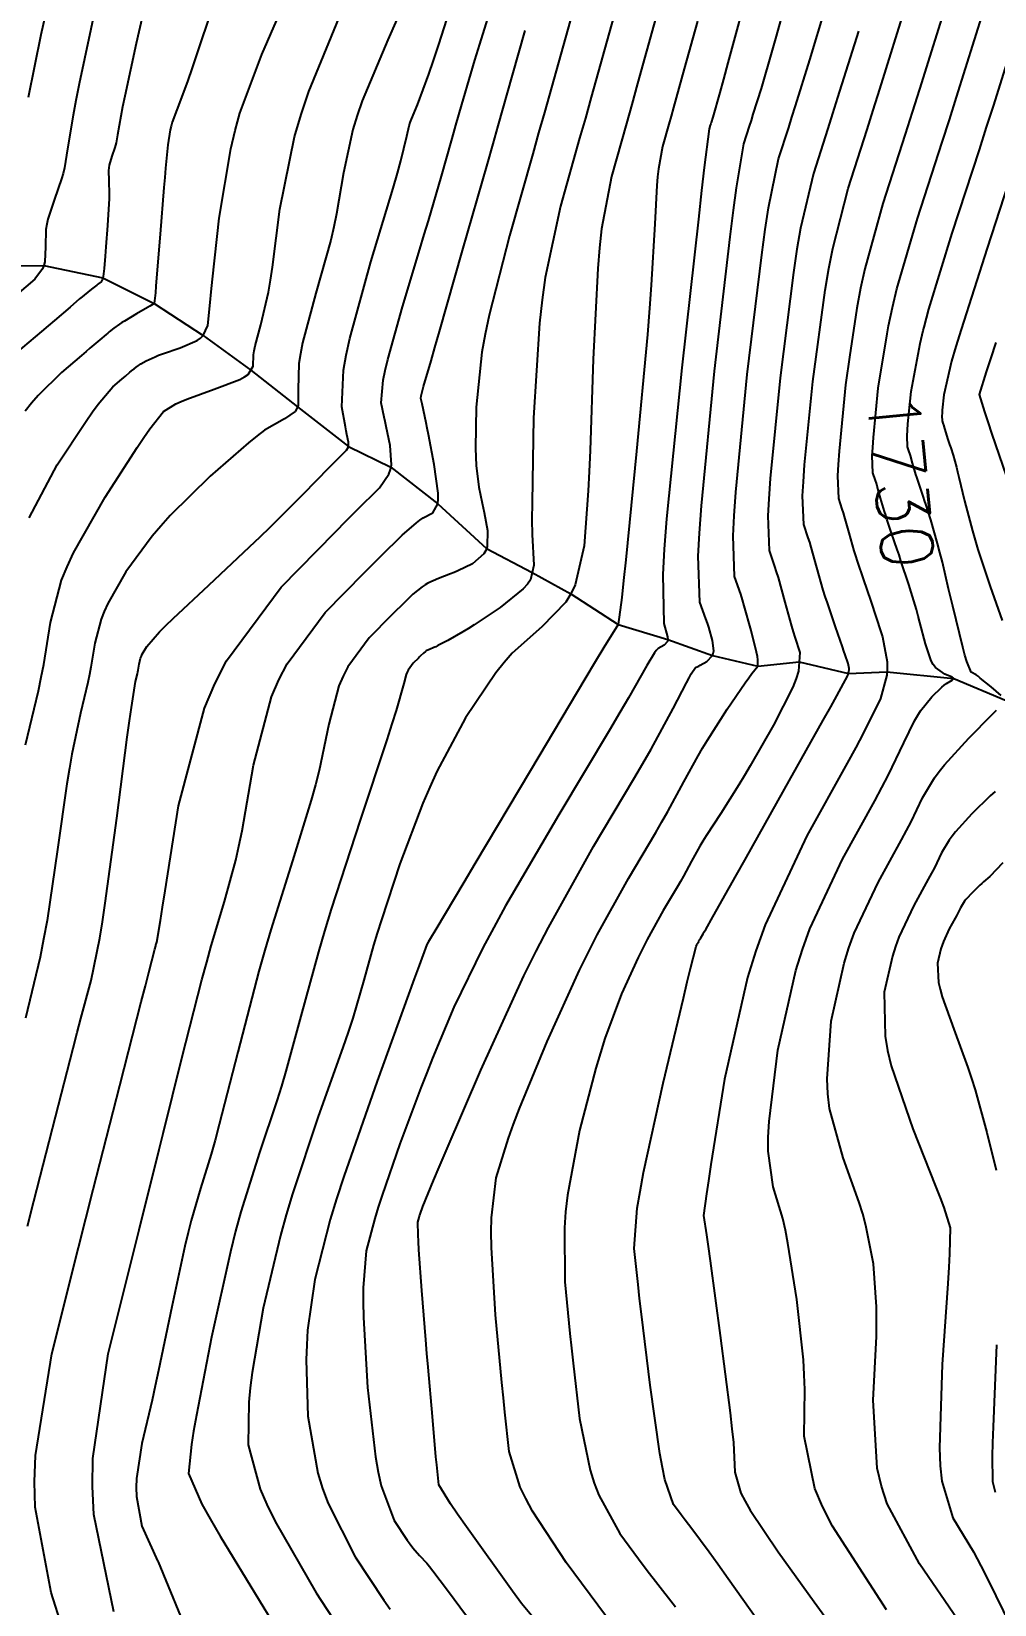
# Model space of a CAD drawing. Header units: metres. Extents: x 837475 to 838479, y 1189012 to 1191015.
# Drawn here: x 838011 to 838081.6, y 1190211.6 to 1190326.8 of the extents above; entities that cross this region are included whole.
import ezdxf

# ---------------------------------------------------------------- set-up
doc = ezdxf.new("R2010")
doc.units = ezdxf.units.M
doc.header["$LTSCALE"] = 0.3
for name, color, linetype in [('COTAS 10', 1, 'Continuous'), ('COTAS INT', 252, 'Continuous'), ('DRENAJE', 5, 'Continuous')]:
    doc.layers.add(name, color=color, linetype=linetype)
doc.styles.get("Standard").update_dxf_attribs({"font": 'simplex.shx'})

msp = doc.modelspace()

# ---------------------------------------------------------------- linework, layer by layer
at = {"layer": 'COTAS 10'}
for points in [[(838012.784, 1190331.248), (838011.74, 1190326.58), (838010.803, 1190322.011)], [(838051.201, 1190330.093), (838049.987, 1190325.797), (838048.619, 1190320.899), (838048.201, 1190319.416), (838047.766, 1190317.877), (838046.055, 1190311.865), (838044.572, 1190306.066), (838044.281, 1190304.663), (838044.042, 1190303.347), (838043.611, 1190299.327), (838043.585, 1190296.331), (838043.602, 1190295.662), (838043.629, 1190295.062), (838043.814, 1190293.474), (838044.065, 1190292.297), (838044.134, 1190291.957), (838044.203, 1190291.61), (838044.451, 1190290.304), (838044.431, 1190289.11), (838044.332, 1190288.832), (838044.191, 1190288.579), (838043.344, 1190287.856), (838042.288, 1190287.343), (838042.016, 1190287.221), (838041.752, 1190287.108), (838040.874, 1190286.771), (838040.085, 1190286.426), (838039.878, 1190286.307), (838039.676, 1190286.178), (838038.988, 1190285.628), (838038.099, 1190284.762), (838037.77, 1190284.434), (838037.406, 1190284.067), (838035.792, 1190282.421), (838034.213, 1190280.299), (838033.87, 1190279.631), (838033.569, 1190278.929), (838032.821, 1190276.104), (838032.122, 1190272.715), (838031.85, 1190271.657), (838031.545, 1190270.547), (838030.162, 1190266.104), (838028.572, 1190261.048), (838028.137, 1190259.551), (838027.703, 1190258.011), (838026.155, 1190252.098), (838024.803, 1190246.799), (838024.494, 1190245.646), (838024.213, 1190244.63), (838023.43, 1190242.098), (838022.744, 1190239.769), (838022.524, 1190238.882), (838022.289, 1190237.889), (838021.333, 1190233.43), (838020.362, 1190228.766), (838020.119, 1190227.645), (838019.888, 1190226.597), (838019.144, 1190223.43), (838018.737, 1190220.869), (838018.716, 1190220.205), (838018.737, 1190219.56), (838019.144, 1190217.39), (838020.304, 1190214.791), (838020.323, 1190214.755), (838022.708, 1190208.994)], [(838010.613, 1190274.606), (838011.561, 1190278.55), (838011.771, 1190279.542), (838011.958, 1190280.492), (838012.444, 1190283.563), (838013.262, 1190286.667), (838013.658, 1190287.637), (838014.127, 1190288.656), (838016.437, 1190292.736), (838018.791, 1190296.37), (838019.289, 1190297.108), (838019.72, 1190297.73), (838020.718, 1190299.004), (838021.631, 1190299.568), (838022.007, 1190299.741), (838022.437, 1190299.921), (838024.436, 1190300.633), (838026.305, 1190301.358), (838026.652, 1190301.545), (838026.926, 1190301.727), (838027.299, 1190302.339), (838027.32, 1190303.152), (838027.371, 1190303.461), (838027.442, 1190303.807), (838027.859, 1190305.358), (838028.403, 1190307.744), (838028.553, 1190308.616), (838028.702, 1190309.579), (838029.24, 1190313.821), (838030.316, 1190319.119), (838030.806, 1190320.749), (838031.378, 1190322.448), (838034.135, 1190329.173)], [(838073.674, 1190211.261), (838069.735, 1190217.373), (838069.003, 1190218.807), (838068.427, 1190220.129), (838067.642, 1190223.968), (838067.702, 1190227.393), (838067.658, 1190228.453), (838067.589, 1190229.561), (838067.118, 1190233.968), (838066.462, 1190238.11), (838066.275, 1190239.052), (838066.087, 1190239.903), (838065.387, 1190242.238), (838065.002, 1190244.837), (838065.013, 1190245.856), (838065.073, 1190247.005), (838065.713, 1190252.238), (838067.031, 1190258.081), (838067.519, 1190259.616), (838068.06, 1190261.114), (838070.458, 1190266.225), (838072.817, 1190270.496), (838073.333, 1190271.466), (838073.79, 1190272.342), (838074.945, 1190274.737), (838075.727, 1190276.345), (838075.949, 1190276.725), (838076.173, 1190277.077), (838076.999, 1190278.116), (838077.74, 1190278.823), (838077.91, 1190278.967), (838078.065, 1190279.088), (838078.498, 1190279.336), (838078.616, 1190279.464), (838078.573, 1190279.51), (838078.496, 1190279.559), (838077.944, 1190279.776), (838077.26, 1190280.263), (838077.1, 1190280.484), (838076.952, 1190280.743), (838076.526, 1190281.986), (838076.13, 1190283.556), (838076.002, 1190284.021), (838075.866, 1190284.499), (838075.477, 1190285.775), (838075.306, 1190286.332), (838074.741, 1190288.078), (838074.601, 1190288.5), (838074.469, 1190288.896), (838074.054, 1190290.106), (838073.708, 1190291.132), (838073.619, 1190291.411), (838073.534, 1190291.688), (838073.251, 1190292.673), (838073.006, 1190293.549), (838072.944, 1190293.757), (838072.884, 1190293.95), (838072.689, 1190294.524), (838072.64, 1190295.764), (838072.673, 1190296.377), (838072.725, 1190297.107), (838073.079, 1190300.718), (838073.719, 1190304.694), (838073.814, 1190305.285), (838074.107, 1190306.619), (838074.437, 1190307.982), (838075.952, 1190313.151), (838077.767, 1190318.741), (838078.286, 1190320.369), (838078.813, 1190322.032), (838080.778, 1190328.325)], [(838049.746, 1190208.336), (838046.954, 1190211.705), (838046.295, 1190212.611), (838042.908, 1190217.328), (838042.258, 1190218.256), (838041.733, 1190219.02), (838040.878, 1190220.413), (838040.782, 1190221.377), (838040.736, 1190221.87), (838040.681, 1190222.461), (838040.413, 1190225.413), (838040.098, 1190229.014), (838040.014, 1190230.014), (838039.931, 1190231.015), (838039.642, 1190234.642), (838039.428, 1190237.621), (838039.392, 1190238.214), (838039.367, 1190238.705), (838039.357, 1190239.642), (838039.447, 1190239.988), (838039.483, 1190240.106), (838039.524, 1190240.235), (838039.715, 1190240.782), (838040.503, 1190242.687), (838040.92, 1190243.672), (838041.425, 1190244.856), (838043.966, 1190250.782), (838047.123, 1190257.682), (838048.015, 1190259.48), (838048.915, 1190261.23), (838052.228, 1190267.14), (838055.167, 1190272.095), (838055.831, 1190273.241), (838056.43, 1190274.29), (838058.052, 1190277.266), (838059.03, 1190279.147), (838059.223, 1190279.506), (838059.383, 1190279.796), (838059.681, 1190280.257), (838059.857, 1190280.327), (838059.94, 1190280.369), (838060.038, 1190280.422), (838060.515, 1190280.693), (838060.929, 1190281.136), (838060.988, 1190281.296), (838061.022, 1190281.472), (838060.944, 1190282.246), (838060.658, 1190283.209), (838060.561, 1190283.504), (838060.457, 1190283.813), (838060.018, 1190285.034), (838059.885, 1190288.423), (838059.974, 1190290.099), (838060.116, 1190292.094), (838061.085, 1190301.962), (838062.219, 1190311.788), (838062.466, 1190313.757), (838062.684, 1190315.399), (838063.231, 1190318.613), (838063.645, 1190319.896), (838063.78, 1190320.32), (838063.923, 1190320.775), (838064.512, 1190322.668), (838065.337, 1190325.473), (838065.629, 1190326.502), (838065.948, 1190327.641)]]:
    msp.add_lwpolyline(points, dxfattribs=at)
at = {"layer": 'COTAS INT'}
for points in [[(838025.141, 1190331.109), (838023.222, 1190325.339), (838022.821, 1190324.163), (838022.478, 1190323.171), (838021.709, 1190321.109), (838021.363, 1190320.184), (838021.286, 1190319.908), (838021.217, 1190319.624), (838021.036, 1190318.524), (838020.872, 1190316.818), (838020.813, 1190316.151), (838020.749, 1190315.4), (838020.47, 1190311.986), (838020.214, 1190308.797), (838020.164, 1190308.188), (838020.123, 1190307.698), (838020.049, 1190306.918), (838019.839, 1190306.798), (838019.712, 1190306.724), (838019.555, 1190306.633), (838018.739, 1190306.156), (838017.868, 1190305.635), (838017.676, 1190305.516), (838017.506, 1190305.407), (838017.072, 1190305.106), (838016.74, 1190304.836), (838016.634, 1190304.749), (838016.522, 1190304.655), (838016.069, 1190304.268), (838015.337, 1190303.641), (838015.049, 1190303.396), (838014.725, 1190303.12), (838013.246, 1190301.863), (838011.534, 1190300.172), (838011.062, 1190299.621), (838010.592, 1190299.035)], [(838010.757, 1190239.337), (838011.226, 1190241.186), (838012.801, 1190247.347), (838014.104, 1190252.381), (838014.401, 1190253.521), (838014.671, 1190254.55), (838015.416, 1190257.347), (838016.049, 1190260.434), (838016.249, 1190261.646), (838016.459, 1190263.012), (838017.305, 1190269.236), (838018.071, 1190275.17), (838018.23, 1190276.354), (838018.367, 1190277.339), (838018.671, 1190279.236), (838018.805, 1190279.795), (838018.835, 1190279.935), (838018.861, 1190280.07), (838018.93, 1190280.505), (838019.046, 1190280.944), (838019.102, 1190281.082), (838019.168, 1190281.226), (838019.495, 1190281.804), (838020.432, 1190282.871), (838020.883, 1190283.324), (838021.417, 1190283.846), (838024.037, 1190286.297), (838027.027, 1190289.085), (838027.793, 1190289.818), (838028.534, 1190290.535), (838030.987, 1190292.985), (838032.855, 1190294.9), (838033.227, 1190295.28), (838033.535, 1190295.594), (838034.123, 1190296.185), (838034.252, 1190296.373), (838034.271, 1190296.433), (838034.283, 1190296.496), (838034.268, 1190296.754), (838034.155, 1190297.323), (838034.105, 1190297.583), (838034.047, 1190297.887), (838033.773, 1190299.352), (838033.903, 1190302.046), (838034.099, 1190303.125), (838034.366, 1190304.348), (838035.911, 1190309.966), (838037.533, 1190315.368), (838037.849, 1190316.455), (838038.107, 1190317.364), (838038.556, 1190319.171), (838038.717, 1190319.919), (838038.794, 1190320.161), (838038.884, 1190320.418), (838039.324, 1190321.473), (838040.158, 1190323.708), (838040.496, 1190324.709), (838040.881, 1190325.876), (838042.661, 1190331.473)], [(838014.096, 1190207.438), (838012.49, 1190212.531), (838011.33, 1190218.768), (838011.277, 1190220.633), (838011.34, 1190222.556), (838012.536, 1190230), (838014.488, 1190237.776), (838015.028, 1190239.91), (838015.568, 1190242.035), (838017.515, 1190249.64), (838019.094, 1190255.767), (838019.401, 1190256.96), (838019.652, 1190257.935), (838020.089, 1190259.64), (838020.152, 1190259.887), (838020.168, 1190259.944), (838020.182, 1190259.995), (838020.224, 1190260.134), (838020.49, 1190261.732), (838020.645, 1190262.701), (838020.836, 1190263.9), (838021.82, 1190270.134), (838023.713, 1190277.288), (838024.476, 1190279.067), (838025.344, 1190280.757), (838029.344, 1190286.132), (838033.292, 1190290.17), (838034.128, 1190291.017), (838034.852, 1190291.748), (838036.536, 1190293.409), (838037.238, 1190294.429), (838037.343, 1190294.755), (838037.41, 1190295.101), (838037.327, 1190296.506), (838037.023, 1190297.919), (838036.95, 1190298.269), (838036.882, 1190298.602), (838036.676, 1190299.654), (838036.808, 1190301.298), (838036.953, 1190302.004), (838037.144, 1190302.819), (838038.227, 1190306.664), (838039.508, 1190310.903), (838039.825, 1190311.966), (838040.126, 1190312.98), (838041.075, 1190316.24), (838041.815, 1190318.836), (838041.984, 1190319.432), (838042.137, 1190319.974), (838042.562, 1190321.487), (838043.229, 1190323.729), (838043.535, 1190324.731), (838043.894, 1190325.897), (838045.631, 1190331.487)], [(838019.727, 1190330.344), (838018.712, 1190325.967), (838017.89, 1190322.096), (838017.728, 1190321.307), (838017.595, 1190320.642), (838017.351, 1190319.263), (838017.253, 1190318.674), (838017.212, 1190318.507), (838017.165, 1190318.338), (838016.943, 1190317.713), (838016.748, 1190317.047), (838016.717, 1190316.853), (838016.697, 1190316.653), (838016.706, 1190315.897), (838016.739, 1190314.918), (838016.733, 1190314.579), (838016.72, 1190314.211), (838016.621, 1190312.633), (838016.496, 1190311.073), (838016.468, 1190310.714), (838016.442, 1190310.388), (838016.371, 1190309.478), (838016.306, 1190308.901), (838016.284, 1190308.786), (838016.26, 1190308.689), (838016.162, 1190308.5), (838015.983, 1190308.378), (838015.91, 1190308.323), (838015.826, 1190308.26), (838015.437, 1190307.958), (838014.918, 1190307.538), (838014.754, 1190307.401), (838014.579, 1190307.255), (838013.873, 1190306.653), (838012.732, 1190305.675), (838012.283, 1190305.293), (838011.778, 1190304.862), (838009.472, 1190302.904)], [(838039.123, 1190330.722), (838037.143, 1190326.223), (838035.284, 1190321.766), (838034.903, 1190320.68), (838034.58, 1190319.657), (838033.898, 1190316.496), (838033.404, 1190313.472), (838033.201, 1190312.535), (838032.968, 1190311.556), (838031.885, 1190307.662), (838030.91, 1190304.042), (838030.746, 1190303.236), (838030.627, 1190302.515), (838030.579, 1190300.618), (838030.579, 1190299.473), (838030.49, 1190299.226), (838030.364, 1190299.009), (838029.588, 1190298.479), (838028.128, 1190297.631), (838027.571, 1190297.214), (838026.947, 1190296.717), (838024.139, 1190294.264), (838021.22, 1190291.385), (838020.526, 1190290.62), (838019.882, 1190289.868), (838017.966, 1190287.27), (838016.648, 1190284.941), (838016.38, 1190284.36), (838016.154, 1190283.806), (838015.687, 1190282.034), (838015.41, 1190280.281), (838015.303, 1190279.739), (838015.183, 1190279.172), (838014.642, 1190276.921), (838014.004, 1190273.921), (838013.824, 1190272.882), (838013.641, 1190271.753), (838012.968, 1190266.921), (838012.19, 1190261.729), (838011.942, 1190260.373), (838011.68, 1190259.051), (838010.616, 1190254.569)], [(838063.702, 1190330.567), (838062.058, 1190324.539), (838061.732, 1190323.351), (838061.463, 1190322.371), (838060.959, 1190320.567), (838060.834, 1190320.165), (838060.804, 1190320.068), (838060.775, 1190319.978), (838060.687, 1190319.705), (838060.334, 1190316.882), (838060.138, 1190315.184), (838059.9, 1190313.089), (838058.686, 1190302.211), (838057.575, 1190291.143), (838057.402, 1190288.928), (838057.287, 1190287.08), (838057.358, 1190283.475), (838057.638, 1190282.501), (838057.656, 1190282.313), (838057.648, 1190282.16), (838057.403, 1190281.904), (838056.954, 1190281.66), (838056.819, 1190281.516), (838056.678, 1190281.338), (838056.128, 1190280.417), (838054.784, 1190278.047), (838054.143, 1190276.955), (838053.386, 1190275.675), (838049.68, 1190269.481), (838045.783, 1190262.801), (838044.905, 1190261.215), (838044.115, 1190259.743), (838041.988, 1190255.379), (838040.435, 1190251.644), (838040.007, 1190250.569), (838039.579, 1190249.476), (838038.039, 1190245.379), (838036.727, 1190241.614), (838036.443, 1190240.73), (838036.193, 1190239.914), (838035.578, 1190237.539), (838035.353, 1190234.834), (838035.349, 1190233.809), (838035.37, 1190232.665), (838035.659, 1190227.539), (838036.238, 1190222.453), (838036.442, 1190221.334), (838036.665, 1190220.34), (838037.628, 1190217.796), (838038.572, 1190216.352), (838038.783, 1190216.052), (838038.972, 1190215.795), (838039.473, 1190215.228), (838040.006, 1190214.667), (838040.215, 1190214.414), (838040.451, 1190214.119), (838041.524, 1190212.701), (838042.913, 1190210.813)], [(838015.781, 1190328.845), (838014.552, 1190323.005), (838014.305, 1190321.773), (838014.1, 1190320.707), (838013.696, 1190318.246), (838013.464, 1190316.845), (838013.366, 1190316.447), (838013.254, 1190316.045), (838012.727, 1190314.558), (838012.25, 1190313.102), (838012.169, 1190312.72), (838012.111, 1190312.346), (838012.083, 1190311.07), (838012.032, 1190309.966), (838011.959, 1190309.701), (838011.86, 1190309.453), (838011.29, 1190308.702), (838009.983, 1190307.585)], [(838010.876, 1190291.22), (838012.933, 1190295.092), (838015.045, 1190298.309), (838015.513, 1190298.978), (838015.931, 1190299.552), (838017.019, 1190300.822), (838017.672, 1190301.377), (838017.815, 1190301.499), (838017.942, 1190301.607), (838018.265, 1190301.884), (838018.465, 1190302.054), (838018.514, 1190302.096), (838018.561, 1190302.135), (838018.708, 1190302.253), (838018.899, 1190302.386), (838018.974, 1190302.434), (838019.059, 1190302.487), (838019.443, 1190302.717), (838020.099, 1190303.022), (838020.355, 1190303.122), (838020.643, 1190303.228), (838021.949, 1190303.67), (838023.181, 1190304.215), (838023.422, 1190304.387), (838023.619, 1190304.569), (838023.966, 1190305.301), (838024.133, 1190306.988), (838024.216, 1190307.771), (838024.315, 1190308.692), (838024.804, 1190313.157), (838025.643, 1190318.255), (838025.962, 1190319.574), (838026.319, 1190320.854), (838027.922, 1190325.141), (838029.653, 1190329.124)], [(838057.305, 1190329.719), (838055.443, 1190323.019), (838055.015, 1190321.486), (838054.625, 1190320.094), (838053.532, 1190316.227), (838052.813, 1190312.376), (838052.658, 1190310.993), (838052.523, 1190309.473), (838052.194, 1190302.838), (838051.97, 1190296.159), (838051.901, 1190294.611), (838051.828, 1190293.194), (838051.541, 1190289.163), (838050.874, 1190286.319), (838050.564, 1190285.65), (838050.198, 1190285.033), (838048.421, 1190283.231), (838046.268, 1190281.317), (838045.665, 1190280.628), (838045.059, 1190279.872), (838042.848, 1190276.567), (838040.751, 1190272.646), (838040.218, 1190271.501), (838039.706, 1190270.33), (838038.026, 1190265.888), (838036.683, 1190261.777), (838036.382, 1190260.816), (838036.113, 1190259.931), (838035.4, 1190257.375), (838034.578, 1190254.59), (838034.24, 1190253.562), (838033.854, 1190252.422), (838032.06, 1190247.375), (838030.159, 1190241.708), (838029.706, 1190240.177), (838029.283, 1190238.663), (838028.019, 1190233.333), (838027.207, 1190228.623), (838027.069, 1190227.5), (838026.969, 1190226.455), (838026.923, 1190223.333), (838027.81, 1190220.082), (838028.299, 1190218.955), (838028.892, 1190217.729), (838031.911, 1190212.486), (838035.13, 1190207.562)], [(838065.839, 1190208.231), (838062.072, 1190213.527), (838061.313, 1190214.587), (838060.679, 1190215.471), (838059.415, 1190217.194), (838058.93, 1190217.814), (838058.787, 1190218.002), (838058.64, 1190218.197), (838058.076, 1190218.963), (838057.454, 1190220.797), (838057.271, 1190221.667), (838057.083, 1190222.693), (838056.365, 1190227.704), (838055.73, 1190232.907), (838055.595, 1190234.055), (838055.477, 1190235.076), (838055.2, 1190237.704), (838055.427, 1190240.657), (838055.628, 1190241.882), (838055.887, 1190243.285), (838057.323, 1190249.826), (838058.802, 1190256.042), (838059.089, 1190257.24), (838059.323, 1190258.21), (838059.727, 1190259.826), (838059.785, 1190259.954), (838059.801, 1190259.986), (838059.817, 1190260.017), (838059.873, 1190260.117), (838059.921, 1190260.199), (838059.933, 1190260.219), (838059.943, 1190260.237), (838059.971, 1190260.29), (838060.001, 1190260.342), (838060.011, 1190260.359), (838060.023, 1190260.378), (838060.073, 1190260.456), (838060.244, 1190260.747), (838060.331, 1190260.9), (838060.436, 1190261.085), (838060.959, 1190262.013), (838062.152, 1190264.135), (838062.68, 1190265.073), (838063.293, 1190266.162), (838066.218, 1190271.357), (838069.047, 1190276.394), (838069.598, 1190277.383), (838070.05, 1190278.196), (838070.843, 1190279.667), (838070.932, 1190279.998), (838070.939, 1190280.093), (838070.939, 1190280.188), (838070.873, 1190280.542), (838070.659, 1190281.177), (838070.564, 1190281.449), (838070.455, 1190281.763), (838069.933, 1190283.248), (838069.346, 1190284.984), (838069.196, 1190285.457), (838069.051, 1190285.926), (838068.573, 1190287.594), (838068.157, 1190289.077), (838068.052, 1190289.429), (838067.951, 1190289.756), (838067.621, 1190290.728), (838067.538, 1190292.828), (838067.593, 1190293.866), (838067.682, 1190295.102), (838068.282, 1190301.216), (838069.176, 1190307.887), (838069.45, 1190309.474), (838069.736, 1190310.948), (838070.864, 1190315.336), (838072.256, 1190319.649), (838072.708, 1190321.077), (838073.19, 1190322.606), (838075.17, 1190328.971)], [(838078.217, 1190329.434), (838076.091, 1190322.61), (838075.558, 1190320.919), (838075.048, 1190319.316), (838073.408, 1190314.244), (838072.087, 1190309.465), (838071.779, 1190308.046), (838071.495, 1190306.586), (838071.187, 1190304.458), (838070.999, 1190303.161), (838070.68, 1190300.967), (838070.203, 1190296.105), (838070.133, 1190295.122), (838070.089, 1190294.296), (838070.155, 1190292.626), (838070.417, 1190291.853), (838070.498, 1190291.593), (838070.581, 1190291.313), (838070.912, 1190290.134), (838071.293, 1190288.807), (838071.408, 1190288.434), (838071.527, 1190288.058), (838071.993, 1190286.677), (838072.508, 1190285.187), (838072.657, 1190284.743), (838072.81, 1190284.284), (838073.386, 1190282.509), (838073.725, 1190280.68), (838073.728, 1190280.187), (838073.692, 1190279.7), (838073.231, 1190277.989), (838071.97, 1190275.428), (838071.428, 1190274.405), (838070.803, 1190273.246), (838067.851, 1190267.926), (838064.798, 1190261.419), (838064.109, 1190259.511), (838063.488, 1190257.557), (838061.81, 1190250.117), (838060.824, 1190243.874), (838060.639, 1190242.675), (838060.493, 1190241.706), (838060.281, 1190240.117), (838060.491, 1190238.715), (838060.611, 1190237.864), (838060.756, 1190236.812), (838061.505, 1190231.34), (838062.23, 1190225.681), (838062.362, 1190224.511), (838062.464, 1190223.512), (838062.581, 1190221.34), (838063.017, 1190219.807), (838063.32, 1190219.212), (838063.701, 1190218.542), (838065.734, 1190215.507), (838068.382, 1190211.832), (838069.15, 1190210.76)], [(838053.7, 1190327.953), (838052.051, 1190322.031), (838051.621, 1190320.5), (838051.203, 1190319.015), (838049.793, 1190314.046), (838048.682, 1190308.831), (838048.453, 1190307.192), (838048.257, 1190305.469), (838047.834, 1190298.539), (838047.714, 1190292.333), (838047.709, 1190291.065), (838047.717, 1190289.993), (838047.851, 1190287.748), (838047.604, 1190286.682), (838047.371, 1190286.353), (838047.068, 1190286.01), (838045.382, 1190284.647), (838043.485, 1190283.389), (838043.05, 1190283.112), (838042.653, 1190282.864), (838041.543, 1190282.226), (838040.817, 1190281.861), (838040.661, 1190281.785), (838040.526, 1190281.721), (838040.204, 1190281.583), (838040.02, 1190281.502), (838039.971, 1190281.474), (838039.924, 1190281.444), (838039.763, 1190281.315), (838039.556, 1190281.113), (838039.479, 1190281.036), (838039.394, 1190280.95), (838039.017, 1190280.566), (838038.647, 1190280.07), (838038.567, 1190279.914), (838038.497, 1190279.75), (838038.322, 1190279.09), (838037.765, 1190277.122), (838037.453, 1190276.134), (838037.073, 1190274.954), (838035.131, 1190269.09), (838033.011, 1190262.558), (838032.519, 1190260.956), (838032.067, 1190259.445), (838030.778, 1190254.736), (838029.691, 1190250.695), (838029.367, 1190249.604), (838029.033, 1190248.526), (838027.745, 1190244.736), (838026.385, 1190240.409), (838026.005, 1190238.992), (838025.625, 1190237.48), (838024.24, 1190231.23), (838023.134, 1190225.518), (838022.929, 1190224.345), (838022.768, 1190223.35), (838022.555, 1190221.23), (838023.541, 1190218.984), (838024.137, 1190217.908), (838024.872, 1190216.636), (838028.692, 1190210.402)], [(838053.09, 1190210.838), (838050.222, 1190214.729), (838047.757, 1190218.485), (838047.262, 1190219.393), (838046.85, 1190220.244), (838046.04, 1190222.843), (838045.719, 1190225.731), (838045.614, 1190226.765), (838045.502, 1190227.9), (838045.042, 1190232.843), (838044.741, 1190237.793), (838044.729, 1190238.931), (838044.749, 1190239.969), (838045.081, 1190242.882), (838045.981, 1190245.788), (838046.359, 1190246.823), (838046.793, 1190247.957), (838048.827, 1190252.882), (838051.198, 1190258.101), (838051.845, 1190259.42), (838052.488, 1190260.685), (838054.776, 1190264.799), (838056.774, 1190268.172), (838057.233, 1190268.969), (838057.653, 1190269.707), (838058.831, 1190271.88), (838059.877, 1190273.783), (838060.213, 1190274.351), (838060.569, 1190274.937), (838062.02, 1190277.2), (838063.324, 1190279.132), (838063.586, 1190279.508), (838063.806, 1190279.816), (838064.243, 1190280.357), (838064.266, 1190280.815), (838064.225, 1190281.071), (838064.164, 1190281.383), (838063.77, 1190282.977), (838063.262, 1190284.775), (838063.129, 1190285.216), (838062.998, 1190285.633), (838062.552, 1190286.932), (838062.436, 1190289.891), (838062.513, 1190291.355), (838062.638, 1190293.097), (838063.484, 1190301.714), (838064.538, 1190310.488), (838064.794, 1190312.329), (838065.035, 1190313.915), (838065.775, 1190317.52), (838066.515, 1190319.813), (838066.756, 1190320.572), (838067.012, 1190321.385), (838068.065, 1190324.769), (838069.211, 1190328.575)], [(838017.082, 1190211.101), (838015.627, 1190218.239), (838015.518, 1190220.275), (838015.536, 1190222.337), (838016.66, 1190230), (838018.296, 1190236.55), (838018.637, 1190237.91), (838018.929, 1190239.074), (838019.577, 1190241.64), (838020.161, 1190243.955), (838020.413, 1190244.96), (838020.703, 1190246.123), (838022.073, 1190251.64), (838023.54, 1190257.384), (838023.89, 1190258.69), (838024.216, 1190259.873), (838025.193, 1190263.119), (838026.017, 1190266.139), (838026.248, 1190267.179), (838026.479, 1190268.308), (838027.321, 1190273.119), (838028.641, 1190278.109), (838029.173, 1190279.349), (838029.779, 1190280.528), (838032.568, 1190284.277), (838035.418, 1190287.183), (838036.062, 1190287.831), (838036.642, 1190288.411), (838038.212, 1190289.941), (838039.258, 1190290.854), (838039.509, 1190291.046), (838039.742, 1190291.21), (838040.442, 1190291.584), (838040.817, 1190292.251), (838040.845, 1190292.6), (838040.841, 1190293.02), (838040.552, 1190295.133), (838040.124, 1190297.313), (838040.032, 1190297.775), (838039.952, 1190298.176), (838039.759, 1190299.115), (838039.659, 1190299.573), (838039.638, 1190299.67), (838039.62, 1190299.755), (838039.579, 1190299.956), (838039.596, 1190300.164), (838039.614, 1190300.254), (838039.638, 1190300.357), (838039.775, 1190300.844), (838040.321, 1190302.72), (838040.602, 1190303.699), (838040.94, 1190304.877), (838042.632, 1190310.79), (838044.445, 1190317.149), (838044.859, 1190318.608), (838045.235, 1190319.936), (838046.275, 1190323.642), (838047.215, 1190326.911)], [(838059.825, 1190327.589), (838058.863, 1190324.101), (838058.077, 1190321.274), (838057.896, 1190320.627), (838057.732, 1190320.039), (838057.271, 1190318.408), (838056.967, 1190316.783), (838056.902, 1190316.199), (838056.845, 1190315.558), (838056.706, 1190312.758), (838056.45, 1190308.27), (838056.318, 1190306.564), (838056.161, 1190304.657), (838055.373, 1190296.096), (838054.583, 1190288.143), (838054.423, 1190286.62), (838054.289, 1190285.39), (838054.02, 1190283.401), (838052.973, 1190281.721), (838052.349, 1190280.687), (838051.58, 1190279.405), (838047.595, 1190272.72), (838043.532, 1190265.886), (838042.714, 1190264.51), (838042.028, 1190263.358), (838040.66, 1190261.064), (838040.255, 1190260.39), (838040.114, 1190260.155), (838040.01, 1190259.977), (838039.446, 1190258.433), (838039.093, 1190257.466), (838036.362, 1190249.977), (838033.929, 1190242.994), (838033.402, 1190241.353), (838032.939, 1190239.84), (838031.798, 1190235.436), (838031.28, 1190231.729), (838031.209, 1190230.655), (838031.17, 1190229.56), (838031.291, 1190225.436), (838032.024, 1190221.267), (838032.37, 1190220.144), (838032.778, 1190219.035), (838034.769, 1190215.141), (838036.851, 1190211.957), (838037.316, 1190211.296)], [(838071.617, 1190326.87), (838070.101, 1190321.995), (838069.732, 1190320.824), (838069.386, 1190319.731), (838068.32, 1190316.428), (838067.386, 1190312.432), (838067.122, 1190310.901), (838066.857, 1190309.187), (838065.883, 1190301.465), (838065.16, 1190294.099), (838065.053, 1190292.61), (838064.987, 1190291.36), (838065.087, 1190288.83), (838065.484, 1190287.659), (838065.606, 1190287.265), (838065.733, 1190286.84), (838066.234, 1190285.055), (838066.727, 1190283.281), (838066.849, 1190282.864), (838066.964, 1190282.479), (838067.328, 1190281.357), (838067.23, 1190279.986), (838067.054, 1190279.444), (838066.814, 1190278.832), (838065.408, 1190276.036), (838063.704, 1190273.064), (838063.275, 1190272.341), (838062.865, 1190271.661), (838061.538, 1190269.567), (838060.478, 1190267.931), (838060.235, 1190267.54), (838060.014, 1190267.176), (838059.401, 1190266.085), (838058.798, 1190264.972), (838058.583, 1190264.594), (838058.347, 1190264.185), (838057.324, 1190262.458), (838056.153, 1190260.351), (838055.823, 1190259.703), (838055.492, 1190259.027), (838054.277, 1190256.354), (838053.058, 1190253.084), (838052.724, 1190252.031), (838052.391, 1190250.915), (838051.202, 1190246.354), (838050.318, 1190241.627), (838050.178, 1190240.407), (838050.084, 1190239.225), (838050.121, 1190235.273), (838050.49, 1190231.488), (838050.604, 1190230.41), (838050.724, 1190229.319), (838051.202, 1190225.273), (838051.967, 1190221.468), (838052.267, 1190220.53), (838052.605, 1190219.641), (838054.149, 1190216.846), (838055.865, 1190214.518), (838056.312, 1190213.924), (838056.748, 1190213.351), (838058.22, 1190211.467)], [(838082.068, 1190278.22), (838081.335, 1190278.849), (838080.552, 1190279.487), (838080.385, 1190279.615), (838080.239, 1190279.721), (838079.892, 1190279.927), (838079.558, 1190280.705), (838079.42, 1190281.172), (838079.264, 1190281.749), (838078.536, 1190284.74), (838078.23, 1190286.031), (838077.77, 1190287.964), (838077.589, 1190288.687), (838077.422, 1190289.337), (838076.933, 1190291.07), (838076.564, 1190292.21), (838076.473, 1190292.486), (838076.386, 1190292.745), (838076.115, 1190293.536), (838075.889, 1190294.206), (838075.831, 1190294.388), (838075.775, 1190294.569), (838075.591, 1190295.213), (838075.43, 1190295.785), (838075.389, 1190295.921), (838075.35, 1190296.047), (838075.223, 1190296.422), (838075.191, 1190297.232), (838075.212, 1190297.633), (838075.247, 1190298.11), (838075.478, 1190300.469), (838076.133, 1190303.985), (838076.373, 1190304.94), (838076.435, 1190305.191), (838076.788, 1190306.498), (838078.496, 1190312.059), (838080.485, 1190318.167), (838081.014, 1190319.819), (838081.535, 1190321.453), (838083.34, 1190327.216)], [(838083.203, 1190317.592), (838081.041, 1190310.967), (838079.138, 1190305.015), (838078.763, 1190303.763), (838078.452, 1190302.684), (838077.877, 1190300.22), (838077.768, 1190299.113), (838077.752, 1190298.889), (838077.742, 1190298.701), (838077.757, 1190298.32), (838077.817, 1190298.144), (838077.835, 1190298.085), (838077.854, 1190298.021), (838077.93, 1190297.753), (838078.016, 1190297.45), (838078.07, 1190297.28), (838078.176, 1190296.965), (838078.303, 1190296.594), (838078.344, 1190296.472), (838078.387, 1190296.343), (838078.56, 1190295.807), (838078.803, 1190294.935), (838078.89, 1190294.594), (838078.985, 1190294.209), (838079.4, 1190292.456), (838079.972, 1190290.258), (838080.167, 1190289.591), (838080.377, 1190288.9), (838081.268, 1190286.196), (838082.14, 1190283.696)], [(838081.683, 1190304.069), (838081.295, 1190302.873), (838080.982, 1190301.901), (838080.477, 1190300.249), (838080.849, 1190298.979), (838081.09, 1190298.248), (838081.39, 1190297.351), (838082.97, 1190292.741)], [(838078.895, 1190210.526), (838076.107, 1190214.622), (838073.73, 1190219.021), (838073.31, 1190220.305), (838072.992, 1190221.617), (838072.704, 1190226.597), (838072.941, 1190231.273), (838072.955, 1190232.395), (838072.947, 1190233.442), (838072.731, 1190236.597), (838072.167, 1190239.408), (838071.94, 1190240.239), (838071.682, 1190241.092), (838070.493, 1190244.358), (838069.512, 1190247.969), (838069.386, 1190249.038), (838069.322, 1190250.137), (838069.617, 1190254.358), (838070.574, 1190258.605), (838070.929, 1190259.721), (838071.322, 1190260.81), (838073.065, 1190264.524), (838074.779, 1190267.629), (838075.154, 1190268.333), (838075.486, 1190268.97), (838076.326, 1190270.71), (838077.185, 1190272.175), (838077.529, 1190272.638), (838077.92, 1190273.125), (838079.713, 1190275.095), (838081.408, 1190276.812), (838081.735, 1190277.141)], [(838081.638, 1190271.184), (838081.284, 1190270.857), (838079.938, 1190269.539), (838078.745, 1190268.235), (838078.487, 1190267.916), (838078.261, 1190267.616), (838077.707, 1190266.684), (838077.183, 1190265.598), (838076.976, 1190265.2), (838076.742, 1190264.761), (838075.672, 1190262.823), (838074.585, 1190260.505), (838074.339, 1190259.826), (838074.118, 1190259.13), (838073.52, 1190256.479), (838073.571, 1190253.268), (838073.759, 1190252.219), (838074.022, 1190251.1), (838075.599, 1190246.479), (838077.278, 1190242.28), (838077.605, 1190241.426), (838077.873, 1190240.706), (838078.344, 1190239.225), (838078.305, 1190237.322), (838078.252, 1190236.337), (838078.18, 1190235.154), (838077.765, 1190229.225), (838077.558, 1190223.106), (838077.616, 1190221.802), (838077.726, 1190220.668), (838078.54, 1190217.983), (838080.04, 1190215.489), (838080.582, 1190214.475), (838081.178, 1190213.32), (838083.788, 1190207.983)], [(838082.192, 1190265.944), (838081.259, 1190264.964), (838080.789, 1190264.571), (838080.651, 1190264.447), (838080.511, 1190264.317), (838079.975, 1190263.793), (838079.501, 1190263.274), (838079.399, 1190263.147), (838079.309, 1190263.028), (838079.088, 1190262.657), (838078.88, 1190262.226), (838078.798, 1190262.068), (838078.705, 1190261.893), (838078.279, 1190261.123), (838077.847, 1190260.201), (838077.749, 1190259.931), (838077.661, 1190259.654), (838077.424, 1190258.6), (838077.498, 1190257.192), (838077.606, 1190256.692), (838077.753, 1190256.143), (838078.6, 1190253.765), (838079.641, 1190250.969), (838079.91, 1190250.157), (838080.17, 1190249.329), (838081.039, 1190246.204), (838081.702, 1190243.446)], [(838081.745, 1190230.651), (838081.488, 1190224.664), (838081.448, 1190223.477), (838081.421, 1190222.495), (838081.44, 1190220.651), (838081.591, 1190220.055), (838081.649, 1190219.859)]]:
    msp.add_lwpolyline(points, dxfattribs=at)
at = {"layer": 'DRENAJE'}
for p, q in [((838007.858, 1190309.682), (838011.959, 1190309.701)), ((838011.959, 1190309.701), (838016.284, 1190308.786)), ((838016.284, 1190308.786), (838020.049, 1190306.918)), ((838020.049, 1190306.918), (838023.619, 1190304.569)), ((838023.619, 1190304.569), (838027.1125, 1190302.033)), ((838027.1125, 1190302.033), (838030.5345, 1190299.3495)), ((838030.5345, 1190299.3495), (838034.271, 1190296.433)), ((838034.271, 1190296.433), (838037.3765, 1190294.928)), ((838037.3765, 1190294.928), (838040.817, 1190292.251)), ((838040.817, 1190292.251), (838044.3815, 1190288.971)), ((838044.3815, 1190288.971), (838047.7275, 1190287.215)), ((838047.7275, 1190287.215), (838050.564, 1190285.65)), ((838050.564, 1190285.65), (838054.02, 1190283.401)), ((838054.02, 1190283.401), (838057.656, 1190282.313)), ((838057.656, 1190282.313), (838060.929, 1190281.136)), ((838060.929, 1190281.136), (838064.243, 1190280.357)), ((838064.243, 1190280.357), (838067.279, 1190280.6715)), ((838067.279, 1190280.6715), (838070.8875, 1190279.8325)), ((838070.8875, 1190279.8325), (838073.71, 1190279.9435)), ((838073.71, 1190279.9435), (838078.616, 1190279.464)), ((838078.616, 1190279.464), (838082.451, 1190277.836))]:
    msp.add_line(p, q, dxfattribs=at)

# ---------------------------------------------------------------- texts
at = {"layer": 'COTAS 10', "insert": (838072.219, 1190300.287), "char_height": 3.799998, "attachment_point": 7, "rotation": 275.3250547}
msp.add_mtext('1730', dxfattribs=at)

doc.saveas('drawing.dxf')
